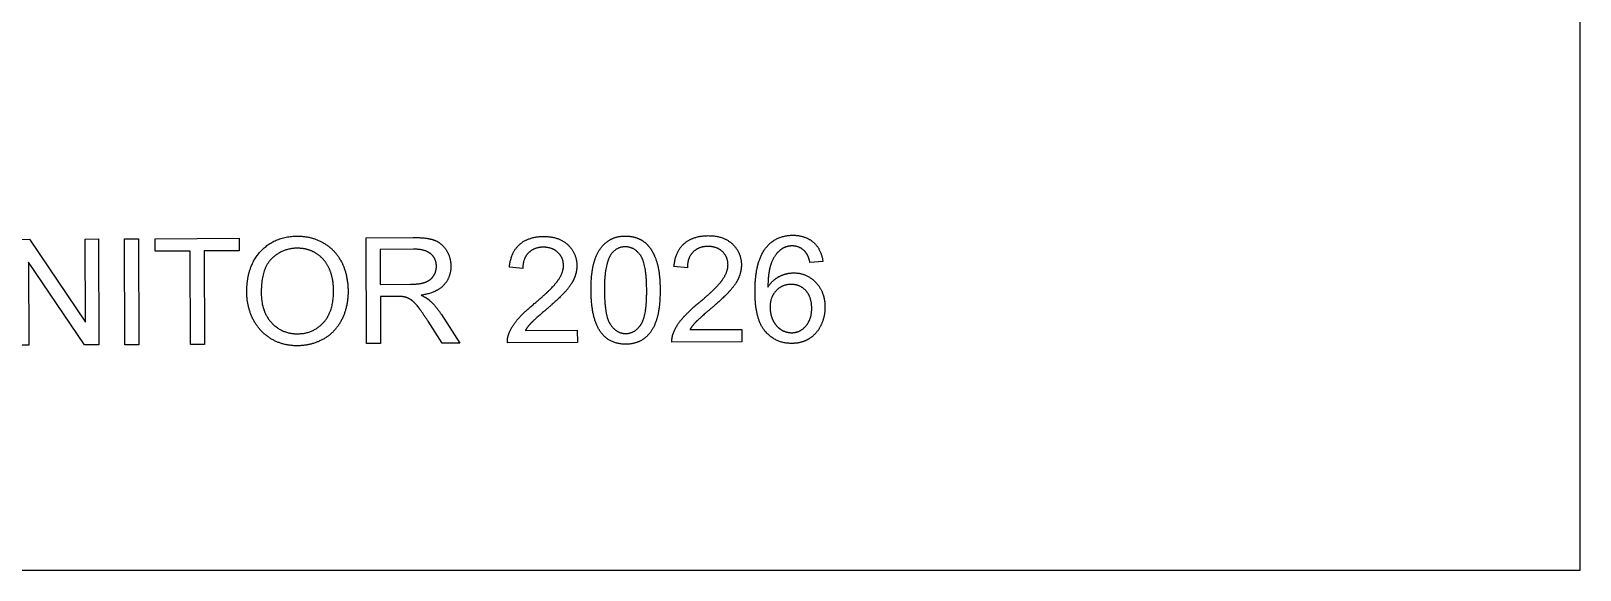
# Model space of a CAD drawing. Header units: millimetres. Extents: x -213 to 212, y 0 to 88.
# Drawn here: x 168.12 to 212, y 0 to 15.27 of the extents above; entities that cross this region are included whole.
import ezdxf

# ---------------------------------------------------------------- set-up
doc = ezdxf.new("R2010")
doc.units = ezdxf.units.MM
doc.header["$MEASUREMENT"] = 0
doc.layers.get('0').update_dxf_attribs({"color": 250})
doc.layers.add('1', color=1, linetype='Continuous')

msp = doc.modelspace()

# ---------------------------------------------------------------- linework, layer by layer
msp.add_lwpolyline([(-213, 88), (-213, 0), (212, 0), (212, 88)], close=True)
at = {"layer": '1'}
for p, q in [((177.608, 9.412), (178.938, 9.418)), ((177.622, 6.412), (177.608, 9.412)), ((178.956, 9.087), (178.007, 9.082)), ((178.007, 9.082), (178.011, 8.09)), ((182.049, 8.539), (181.67, 8.576)), ((186.71, 8.561), (186.332, 8.598)), ((190.551, 8.739), (190.185, 8.708)), ((178.011, 8.09), (178.865, 8.094)), ((178.473, 7.748), (178.013, 7.746)), ((178.013, 7.746), (178.019, 6.414)), ((179.767, 6.422), (179.367, 7.044)), ((179.741, 7.238), (180.266, 6.424)), ((182.121, 6.787), (183.592, 6.794)), ((183.592, 6.794), (183.594, 6.44)), ((186.782, 6.809), (188.254, 6.816)), ((188.254, 6.816), (188.255, 6.462)), ((178.019, 6.414), (177.622, 6.412)), ((180.266, 6.424), (179.767, 6.422)), ((183.594, 6.44), (181.611, 6.431)), ((188.255, 6.462), (186.272, 6.453))]:
    msp.add_line(p, q, dxfattribs=at)
for points in [[(167.677, 6.365), (167.663, 9.365), (168.07, 9.367), (169.657, 7.019), (169.646, 9.374), (170.026, 9.376), (170.041, 6.376), (169.633, 6.374), (168.046, 8.724), (168.058, 6.366)], [(170.775, 6.379), (170.761, 9.379), (171.158, 9.381), (171.172, 6.381)], [(172.635, 6.388), (172.623, 9.034), (171.634, 9.029), (171.633, 9.383), (174.011, 9.395), (174.012, 9.041), (173.02, 9.036), (173.032, 6.39)]]:
    msp.add_lwpolyline(points, close=True, dxfattribs=at)
for points in [[(174.624, 9.028), (175.023, 9.453), (175.658, 9.456)], [(175.658, 9.456), (176.073, 9.458), (176.408, 9.261)], [(176.408, 9.261), (176.742, 9.064), (176.919, 8.71)], [(178.938, 9.418), (179.339, 9.42), (179.548, 9.34)], [(179.548, 9.34), (179.758, 9.26), (179.883, 9.056)], [(181.67, 8.576), (181.707, 8.999), (181.96, 9.223)], [(181.96, 9.223), (182.212, 9.446), (182.64, 9.448)], [(182.64, 9.448), (183.072, 9.45), (183.325, 9.212)], [(184.087, 8.779), (184.195, 9.103), (184.41, 9.28)], [(184.41, 9.28), (184.625, 9.457), (184.952, 9.459)], [(184.952, 9.459), (185.194, 9.46), (185.377, 9.364)], [(185.377, 9.364), (185.559, 9.267), (185.679, 9.085)], [(186.332, 8.598), (186.369, 9.022), (186.621, 9.245)], [(186.621, 9.245), (186.874, 9.468), (187.302, 9.47)], [(187.302, 9.47), (187.733, 9.472), (187.986, 9.234)], [(187.986, 9.234), (188.239, 8.996), (188.241, 8.642)], [(188.942, 9.134), (189.221, 9.479), (189.696, 9.481)], [(189.696, 9.481), (190.05, 9.483), (190.277, 9.286)], [(190.277, 9.286), (190.504, 9.088), (190.551, 8.739)], [(174.229, 7.857), (174.225, 8.604), (174.624, 9.028)], [(174.937, 8.821), (174.635, 8.53), (174.638, 7.853)], [(175.661, 9.114), (175.24, 9.112), (174.937, 8.821)], [(176.197, 8.966), (175.958, 9.115), (175.661, 9.114)], [(176.561, 8.544), (176.436, 8.817), (176.197, 8.966)], [(179.445, 8.952), (179.29, 9.088), (178.956, 9.087)], [(179.601, 8.603), (179.6, 8.816), (179.445, 8.952)], [(179.883, 9.056), (180.009, 8.852), (180.01, 8.605)], [(182.208, 8.981), (182.05, 8.821), (182.049, 8.539)], [(182.633, 9.143), (182.367, 9.142), (182.208, 8.981)], [(183.042, 8.995), (182.885, 9.144), (182.633, 9.143)], [(183.201, 8.626), (183.2, 8.845), (183.042, 8.995)], [(183.325, 9.212), (183.578, 8.974), (183.579, 8.62)], [(183.982, 7.922), (183.979, 8.454), (184.087, 8.779)], [(184.546, 8.937), (184.357, 8.662), (184.36, 7.923)], [(184.95, 9.154), (184.696, 9.153), (184.546, 8.937)], [(185.382, 8.913), (185.208, 9.155), (184.95, 9.154)], [(185.559, 7.929), (185.556, 8.67), (185.382, 8.913)], [(185.679, 9.085), (185.798, 8.902), (185.867, 8.64)], [(186.87, 9.004), (186.711, 8.843), (186.71, 8.561)], [(187.295, 9.165), (187.029, 9.164), (186.87, 9.004)], [(187.704, 9.017), (187.547, 9.166), (187.295, 9.165)], [(187.862, 8.648), (187.861, 8.867), (187.704, 9.017)], [(188.627, 7.868), (188.623, 8.738), (188.942, 9.134)], [(189.366, 9.079), (189.193, 8.951), (189.094, 8.707)], [(189.675, 9.179), (189.499, 9.178), (189.366, 9.079)], [(190.044, 9.023), (189.894, 9.18), (189.675, 9.179)], [(190.185, 8.708), (190.134, 8.925), (190.044, 9.023)], [(176.688, 7.905), (176.687, 8.272), (176.561, 8.544)], [(176.919, 8.71), (177.095, 8.355), (177.098, 7.905)], [(179.523, 8.333), (179.602, 8.457), (179.601, 8.603)], [(180.01, 8.605), (180.012, 8.285), (179.806, 8.065)], [(183.031, 8.182), (183.202, 8.417), (183.201, 8.626)], [(183.579, 8.62), (183.58, 8.439), (183.507, 8.265)], [(185.867, 8.64), (185.936, 8.377), (185.938, 7.931)], [(187.692, 8.204), (187.863, 8.439), (187.862, 8.648)], [(188.241, 8.642), (188.242, 8.462), (188.169, 8.287)], [(189.094, 8.707), (188.995, 8.463), (188.993, 8.013)], [(189.317, 8.315), (189.509, 8.414), (189.719, 8.415)], [(189.719, 8.415), (190.088, 8.417), (190.348, 8.147)], [(176.403, 7.01), (176.691, 7.326), (176.688, 7.905)], [(177.098, 7.905), (177.1, 7.449), (176.917, 7.088)], [(178.865, 8.094), (179.137, 8.095), (179.29, 8.152)], [(179.806, 8.065), (179.601, 7.846), (179.169, 7.784)], [(179.29, 8.152), (179.443, 8.209), (179.523, 8.333)], [(182.373, 7.544), (182.86, 7.947), (183.031, 8.182)], [(183.507, 8.265), (183.434, 8.091), (183.264, 7.898)], [(184.284, 6.703), (183.986, 7.076), (183.982, 7.922)], [(184.36, 7.923), (184.364, 7.185), (184.538, 6.941)], [(185.391, 6.946), (185.563, 7.192), (185.559, 7.929)], [(185.938, 7.931), (185.94, 7.403), (185.833, 7.078)], [(187.034, 7.566), (187.522, 7.969), (187.692, 8.204)], [(187.926, 7.92), (187.756, 7.727), (187.361, 7.389)], [(188.169, 8.287), (188.096, 8.113), (187.926, 7.92)], [(188.993, 8.013), (189.125, 8.216), (189.317, 8.315)], [(189.225, 7.909), (189.051, 7.729), (189.053, 7.438)], [(189.647, 8.09), (189.398, 8.089), (189.225, 7.909)], [(190.066, 7.913), (189.899, 8.091), (189.647, 8.09)], [(190.234, 7.423), (190.232, 7.734), (190.066, 7.913)], [(190.348, 8.147), (190.608, 7.877), (190.61, 7.448)], [(174.404, 7.109), (174.231, 7.462), (174.229, 7.857)], [(174.638, 7.853), (174.641, 7.31), (174.934, 7)], [(178.695, 7.735), (178.627, 7.749), (178.473, 7.748)], [(178.876, 7.656), (178.787, 7.713), (178.695, 7.735)], [(179.079, 7.456), (178.965, 7.599), (178.876, 7.656)], [(179.169, 7.784), (179.327, 7.709), (179.409, 7.636)], [(179.409, 7.636), (179.584, 7.477), (179.741, 7.238)], [(181.893, 7.087), (182.059, 7.284), (182.373, 7.544)], [(183.264, 7.898), (183.094, 7.705), (182.699, 7.367)], [(186.555, 7.109), (186.721, 7.306), (187.034, 7.566)], [(188.923, 6.753), (188.631, 7.09), (188.627, 7.868)], [(174.912, 6.552), (174.578, 6.756), (174.404, 7.109)], [(176.917, 7.088), (176.735, 6.727), (176.398, 6.54)], [(179.367, 7.044), (179.192, 7.314), (179.079, 7.456)], [(181.652, 6.687), (181.727, 6.89), (181.893, 7.087)], [(182.699, 7.367), (182.369, 7.087), (182.275, 6.988)], [(185.833, 7.078), (185.727, 6.753), (185.512, 6.575)], [(186.314, 6.709), (186.389, 6.912), (186.555, 7.109)], [(187.361, 7.389), (187.03, 7.109), (186.937, 7.01)], [(189.053, 7.438), (189.054, 7.248), (189.135, 7.074)], [(189.135, 7.074), (189.217, 6.901), (189.363, 6.81)], [(190.068, 6.911), (190.235, 7.1), (190.234, 7.423)], [(190.61, 7.448), (190.611, 7.165), (190.491, 6.922)], [(174.934, 7), (175.227, 6.689), (175.667, 6.691)], [(175.667, 6.691), (176.115, 6.693), (176.403, 7.01)], [(181.611, 6.431), (181.606, 6.564), (181.652, 6.687)], [(182.275, 6.988), (182.182, 6.888), (182.121, 6.787)], [(184.967, 6.396), (184.533, 6.394), (184.284, 6.703)], [(184.538, 6.941), (184.712, 6.697), (184.966, 6.698)], [(184.966, 6.698), (185.219, 6.7), (185.391, 6.946)], [(186.272, 6.453), (186.268, 6.586), (186.314, 6.709)], [(186.937, 7.01), (186.843, 6.91), (186.782, 6.809)], [(189.676, 6.418), (189.215, 6.416), (188.923, 6.753)], [(189.363, 6.81), (189.508, 6.72), (189.668, 6.721)], [(189.668, 6.721), (189.901, 6.722), (190.068, 6.911)], [(190.491, 6.922), (190.37, 6.679), (190.158, 6.549)], [(175.67, 6.351), (175.247, 6.349), (174.912, 6.552)], [(176.398, 6.54), (176.061, 6.353), (175.67, 6.351)], [(185.512, 6.575), (185.296, 6.397), (184.967, 6.396)], [(190.158, 6.549), (189.946, 6.419), (189.676, 6.418)]]:
    msp.add_open_spline(points, degree=2, dxfattribs=at)

doc.saveas('drawing.dxf')
